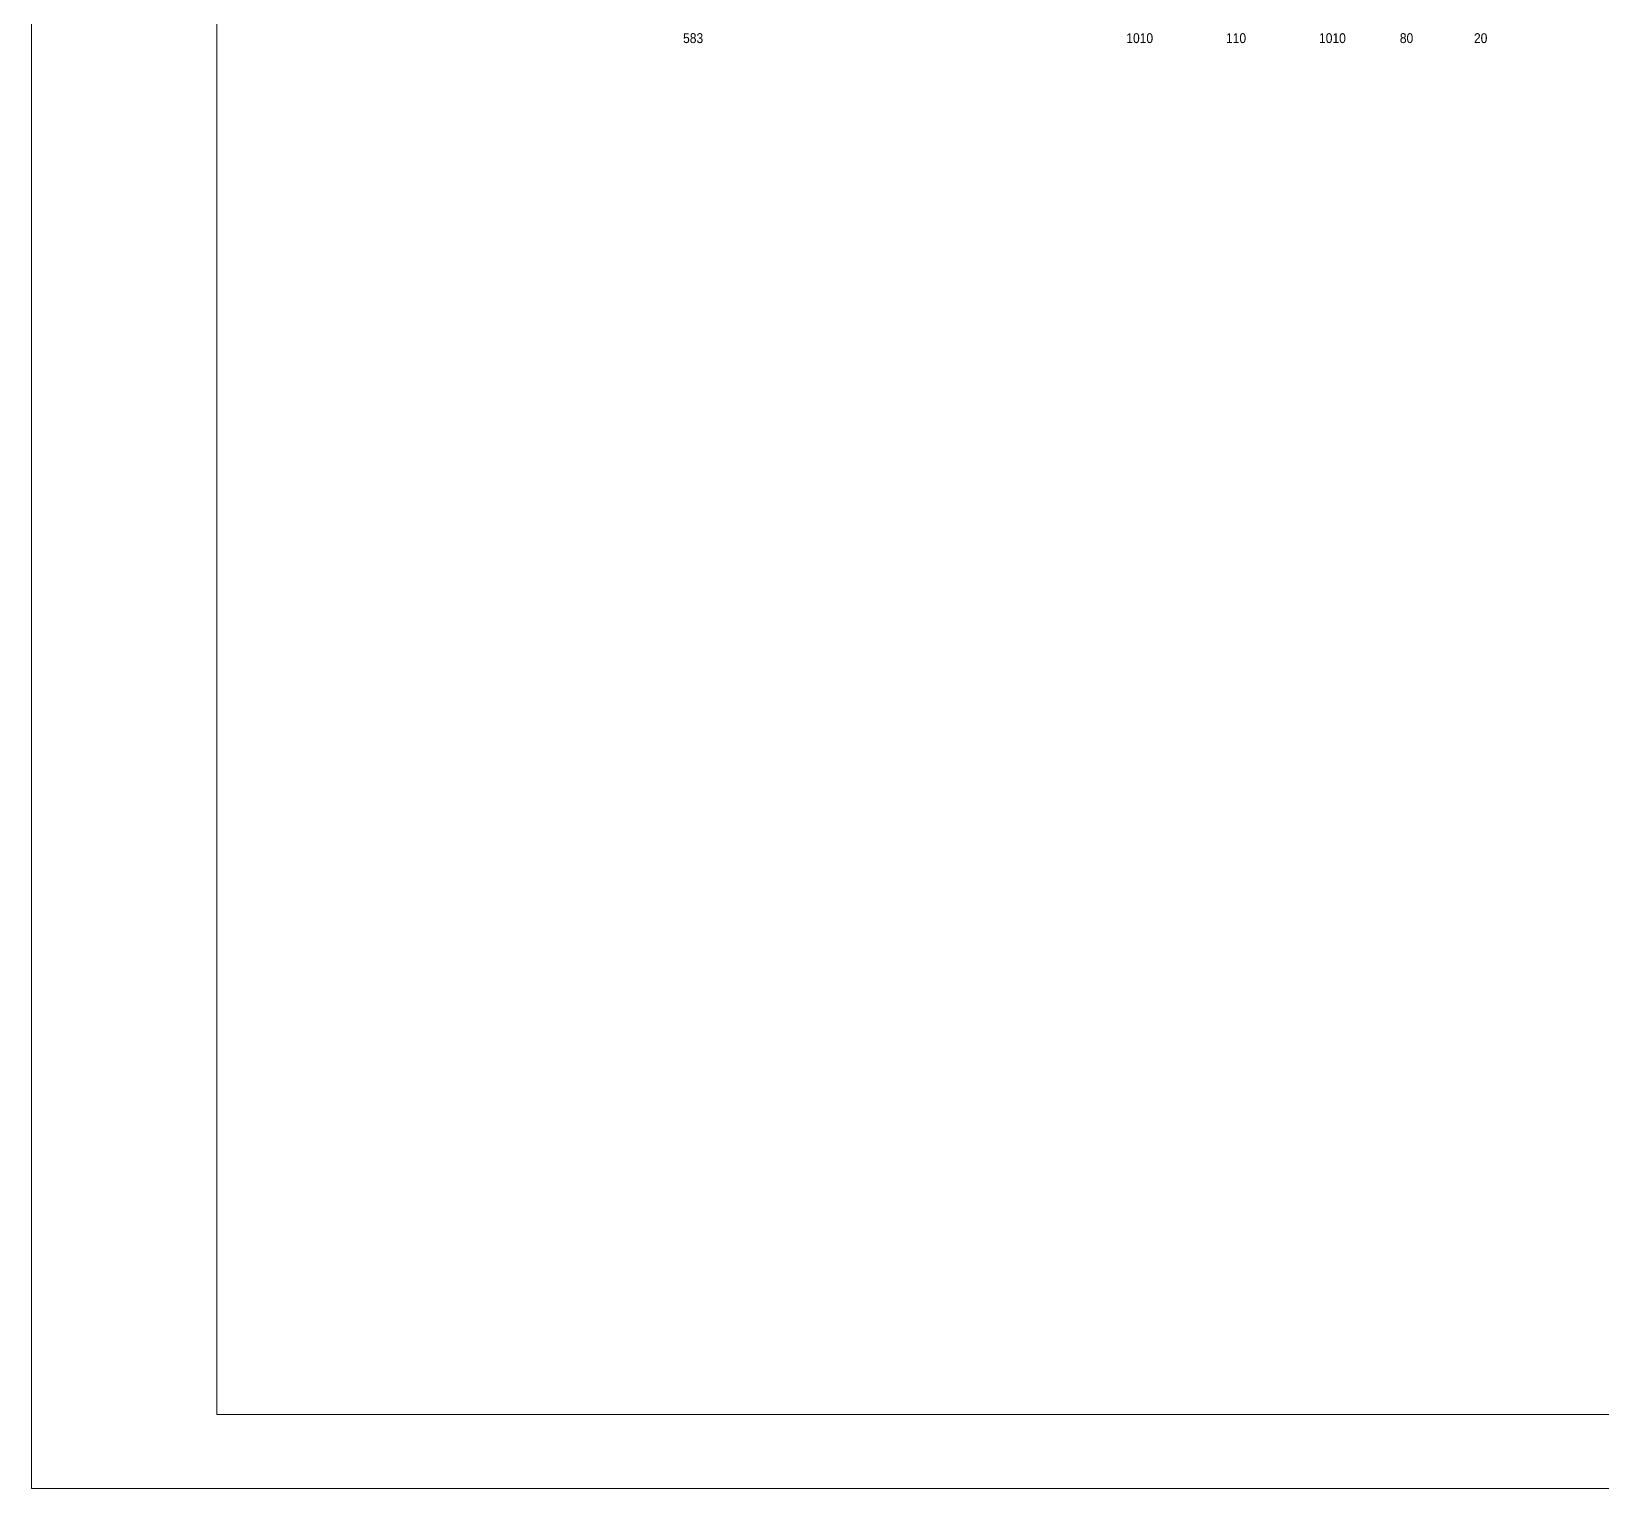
# Model space of a CAD drawing. Header units: millimetres. Extents: x 0 to 190, y -70 to 53.
# Drawn here: x 65.64 to 86.82, y -69.94 to -50.28 of the extents above; entities that cross this region are included whole.
import ezdxf
from ezdxf.enums import TextEntityAlignment as Align

# ---------------------------------------------------------------- set-up
doc = ezdxf.new("R2010")
doc.units = ezdxf.units.MM
for name, color, linetype, lineweight in [('ALZ_COT_TEXTOS_ESTRIBOS', 122, 'Continuous', 0), ('RECUAD_LIMITES', 2, 'Continuous', 0), ('RECUAD_MARCO', 1, 'Continuous', 20)]:
    doc.layers.add(name, color=color, linetype=linetype, lineweight=lineweight)
doc.styles.add('CYPETXT_romans', font='arial.ttf', dxfattribs={"height": 0.2})

msp = doc.modelspace()

# ---------------------------------------------------------------- linework, layer by layer
at = {"layer": 'RECUAD_LIMITES'}
msp.add_lwpolyline([(65.63523, -69.94324), (125.03523, -69.94324), (125.03523, -27.94324), (65.63523, -27.94324), (65.63523, -69.94324)], close=True, dxfattribs=at)
at = {"layer": 'RECUAD_MARCO'}
msp.add_lwpolyline([(68.13523, -68.94324), (124.03523, -68.94324), (124.03523, -28.94324), (68.13523, -28.94324), (68.13523, -68.94324)], close=True, dxfattribs=at)

# ---------------------------------------------------------------- texts
at = {"layer": 'ALZ_COT_TEXTOS_ESTRIBOS', "style": 'CYPETXT_romans', "width": 0.872274}
for s, p in [('583', (74.56268, -50.30361)), ('110', (81.88775, -50.30361)), ('80', (84.18775, -50.30361)), ('20', (85.18775, -50.30361))]:
    msp.add_text(s, height=0.133333, dxfattribs=at).set_placement(p, align=Align.TOP_CENTER)
for p in [(80.58775, -50.30361), (83.18775, -50.30361)]:
    msp.add_text('10', height=0.133333, dxfattribs=at).set_placement(p, align=Align.TOP_RIGHT)
for p in [(80.58775, -50.30361), (83.18775, -50.30361)]:
    msp.add_text('10', height=0.133333, dxfattribs=at).set_placement(p, align=Align.TOP_LEFT)

doc.saveas('drawing.dxf')
